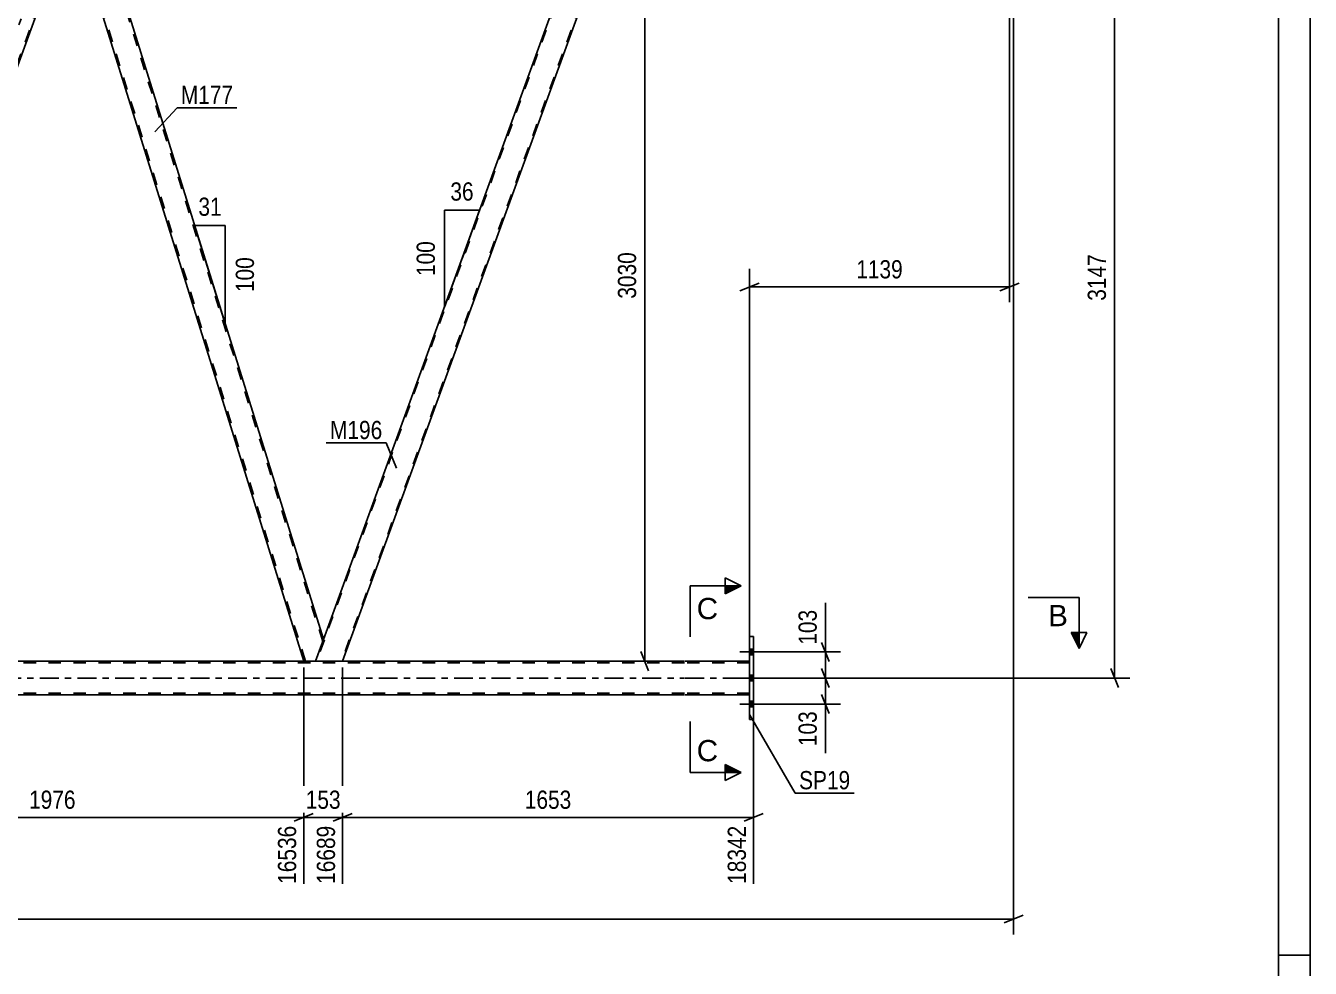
# Model space of a CAD drawing. Header units: millimetres. Extents: x 0 to 841, y 0 to 594.
# Drawn here: x 639.1 to 841, y 295.9 to 444 of the extents above; entities that cross this region are included whole.
import ezdxf

# ---------------------------------------------------------------- set-up
doc = ezdxf.new("R2010")
doc.units = ezdxf.units.MM
doc.linetypes.add('DXK_LINE_DOT2', pattern=[3.9198, 1.9599, -1.9599])
doc.linetypes.add('DXK_LINE_DOT3', pattern=[5.9187, 2.979, -0.9799, 0.9799, -0.9799])
doc.styles.add('Arial', font='ARIAL.TTF', dxfattribs={"height": 0.2})
doc.styles.add('Arial Narrow', font='ARIALN.TTF', dxfattribs={"height": 0.2})

# ---------------------------------------------------------------- blocks, each defined once
blk = doc.blocks.new('Unknown-318884811-1133')
at = {"color": 5, "linetype": 'Continuous'}
for p, q in [((841, 0), (841, 594)), ((836, 5), (836, 589)), ((841, 298), (836, 298))]:
    blk.add_line(p, q, dxfattribs=at)
blk = doc.blocks.new('Part-318884811-3846 - 3840')
at = {"color": 7, "linetype": 'DXK_LINE_DOT2'}
for p, q in [((728.95, 465.4), (684.83, 344.18)), ((732.87, 465.4), (688.75, 344.18)), ((685.9, 347.6), (684.66, 344.18)), ((684.66, 344.18), (688.92, 344.18))]:
    blk.add_line(p, q, dxfattribs=at)
at = {"color": 2, "linetype": 'Continuous'}
for p, q in [((728.78, 465.4), (685.9, 347.6)), ((688.92, 344.18), (733.04, 465.4)), ((733.04, 465.4), (728.78, 465.4))]:
    blk.add_line(p, q, dxfattribs=at)
blk = doc.blocks.new('Part-318884811-3852 - 3840')
at = {"color": 2, "linetype": 'Continuous'}
for p, q in [((647.9, 465.4), (646.37, 461.2)), ((649.22, 465.4), (647.9, 465.4)), ((685.92, 347.65), (649.22, 465.4)), ((682.81, 344.18), (646.35, 461.15)), ((685.9, 347.59), (685.75, 347.19)), ((685.9, 347.6), (685.9, 347.59)), ((684.66, 344.18), (685.75, 347.19))]:
    blk.add_line(p, q, dxfattribs=at)
at = {"color": 7, "linetype": 'DXK_LINE_DOT2'}
for p, q in [((685.79, 347.28), (648.97, 465.4)), ((646.37, 461.2), (646.35, 461.15)), ((683.07, 344.18), (646.49, 461.52)), ((685.75, 347.19), (685.84, 347.43)), ((685.92, 347.65), (685.9, 347.6)), ((684.66, 344.18), (682.81, 344.18))]:
    blk.add_line(p, q, dxfattribs=at)
blk = doc.blocks.new('Part-318884811-3857 - 3840')
at = {"color": 7, "linetype": 'DXK_LINE_DOT3'}
blk.add_line((598.23, 334.78), (649.19, 474.8), dxfattribs=at)
at = {"color": 7, "linetype": 'DXK_LINE_DOT2'}
for p, q in [((643.82, 465.4), (599.69, 344.18)), ((647.73, 465.4), (603.61, 344.18)), ((647.9, 465.4), (646.37, 461.2)), ((599.52, 344.18), (601.28, 349)), ((605.54, 349), (603.78, 344.18)), ((603.78, 344.18), (599.52, 344.18))]:
    blk.add_line(p, q, dxfattribs=at)
at = {"color": 2, "linetype": 'Continuous'}
for p, q in [((643.64, 465.4), (601.28, 349)), ((647.9, 465.4), (643.64, 465.4)), ((646.37, 461.2), (605.54, 349))]:
    blk.add_line(p, q, dxfattribs=at)
blk = doc.blocks.new('Part-318884811-3872 - 3840')
at = {"color": 7, "linetype": 'DXK_LINE_DOT2'}
for p, q in [((742.64, 343.94), (67.2, 343.94)), ((752.86, 343.94), (742.74, 343.94)), ((752.86, 344.18), (752.86, 338.9)), ((742.64, 339.14), (67.2, 339.14)), ((752.86, 339.14), (742.74, 339.14))]:
    blk.add_line(p, q, dxfattribs=at)
at = {"color": 2, "linetype": 'Continuous'}
for p, q in [((742.64, 344.18), (608.24, 344.18)), ((752.86, 344.18), (742.74, 344.18)), ((742.64, 338.9), (608.24, 338.9)), ((752.86, 338.9), (742.74, 338.9))]:
    blk.add_line(p, q, dxfattribs=at)
at = {"color": 7, "linetype": 'DXK_LINE_DOT3'}
for p, q in [((67.2, 341.54), (742.64, 341.54)), ((742.74, 341.54), (752.86, 341.54))]:
    blk.add_line(p, q, dxfattribs=at)
blk = doc.blocks.new('Bolt-318884811-3934 - 3840')
at = {"linetype": 'Continuous'}
for points in [[(752.86, 346.08), (752.86, 345.2), (753.5, 345.2), (753.5, 346.08)], [(752.86, 346.08), (752.86, 345.2), (753.5, 345.2), (753.5, 346.08)], [(752.86, 346.08), (752.86, 345.2), (753.5, 345.2), (753.5, 346.08)], [(752.86, 341.98), (752.86, 341.1), (753.5, 341.1), (753.5, 341.98)], [(752.86, 341.98), (752.86, 341.1), (753.5, 341.1), (753.5, 341.98)], [(752.86, 337.88), (752.86, 337), (753.5, 337), (753.5, 337.88)], [(752.86, 337.88), (752.86, 337), (753.5, 337), (753.5, 337.88)], [(752.86, 337.88), (752.86, 337), (753.5, 337), (753.5, 337.88)]]:
    blk.add_hatch(color=1, dxfattribs=at).paths.add_polyline_path(points)
at = {"color": 1, "linetype": 'Continuous'}
for p, q in [((754.66, 345.64), (751.34, 345.64)), ((754.66, 345.64), (751.34, 345.64)), ((754.66, 345.64), (751.34, 345.64)), ((753.5, 346.08), (752.86, 346.08)), ((753.5, 346.08), (752.86, 346.08)), ((753.5, 346.08), (752.86, 346.08)), ((753.5, 345.2), (752.86, 345.2)), ((753.5, 345.2), (752.86, 345.2)), ((753.5, 345.2), (752.86, 345.2)), ((754.66, 341.54), (751.34, 341.54)), ((754.66, 341.54), (751.34, 341.54)), ((753.5, 341.98), (752.86, 341.98)), ((753.5, 341.98), (752.86, 341.98)), ((753.5, 341.1), (752.86, 341.1)), ((753.5, 341.1), (752.86, 341.1)), ((754.66, 337.44), (751.34, 337.44)), ((754.66, 337.44), (751.34, 337.44)), ((754.66, 337.44), (751.34, 337.44)), ((753.5, 337.88), (752.86, 337.88)), ((753.5, 337.88), (752.86, 337.88)), ((753.5, 337.88), (752.86, 337.88)), ((753.5, 337), (752.86, 337)), ((753.5, 337), (752.86, 337)), ((753.5, 337), (752.86, 337))]:
    blk.add_line(p, q, dxfattribs=at)
blk = doc.blocks.new('Part-318884811-4054 - 3840')
at = {"color": 2, "linetype": 'Continuous'}
for p, q in [((752.86, 335.04), (752.86, 348.04)), ((752.86, 348.04), (753.5, 348.04)), ((753.5, 348.04), (753.5, 335.04)), ((753.5, 335.04), (752.86, 335.04))]:
    blk.add_line(p, q, dxfattribs=at)
blk = doc.blocks.new('AngleDimension-318884811-4282 - 3840')
at = {"color": 7, "linetype": 'Continuous'}
for p, q in [((704.91, 415.04), (710.45, 415.04)), ((704.91, 399.82), (710.45, 415.04)), ((704.91, 399.82), (704.91, 415.04)), ((707.73, 407.57), (710.45, 415.04))]:
    blk.add_line(p, q, dxfattribs=at)
at = {"color": 0}
for points in [[(710.11, 415.94), (710.11, 420.14), (705.25, 420.14), (705.25, 415.94)], [(704.01, 410.77), (699.81, 410.77), (699.81, 404.09), (704.01, 404.09)]]:
    blk.add_wipeout(points, dxfattribs=at)
at = {"color": 3, "style": 'Arial Narrow'}
blk.add_text('36', height=2.863, dxfattribs=at).set_placement((705.85, 416.54))
blk.add_text('100', height=2.863, rotation=90.0002, dxfattribs=at).set_placement((703.41, 404.69))
blk = doc.blocks.new('StraightDimension-318884811-4662 - 3840')
at = {"color": 7, "linetype": 'Continuous'}
for p, q in [((754.5, 345.64), (767.18, 345.64)), ((764.18, 347.14), (765.38, 344.14)), ((764.78, 341.54), (764.78, 345.64)), ((754.5, 341.54), (767.18, 341.54)), ((765.38, 340.04), (764.18, 343.04))]:
    blk.add_line(p, q, dxfattribs=at)
at = {"color": 0}
blk.add_wipeout([(764.03, 352.85), (759.83, 352.85), (759.83, 346.17), (764.03, 346.17)], dxfattribs=at)
at = {"color": 7, "linetype": 'Continuous'}
blk.add_line((764.78, 345.64), (764.78, 353.37), dxfattribs=at)
blk.add_line((764.78, 345.64), (764.78, 353.37), dxfattribs=at)
at = {"color": 3, "style": 'Arial Narrow'}
blk.add_text('103', height=2.863, rotation=90.0002, dxfattribs=at).set_placement((763.43, 346.77))
blk = doc.blocks.new('AngleDimension-318884811-5095 - 3840')
at = {"color": 7, "linetype": 'Continuous'}
for p, q in [((667.64, 406.29), (665.66, 412.65)), ((670.48, 412.65), (665.66, 412.65)), ((670.48, 397.18), (665.66, 412.65)), ((670.48, 397.18), (670.48, 412.65))]:
    blk.add_line(p, q, dxfattribs=at)
at = {"color": 0}
for points in [[(670.5, 413.55), (670.5, 417.75), (665.65, 417.75), (665.65, 413.55)], [(675.58, 408.25), (671.38, 408.25), (671.38, 401.57), (675.58, 401.57)]]:
    blk.add_wipeout(points, dxfattribs=at)
at = {"color": 3, "style": 'Arial Narrow'}
blk.add_text('31', height=2.863, dxfattribs=at).set_placement((666.25, 414.15))
blk.add_text('100', height=2.863, rotation=90.0002, dxfattribs=at).set_placement((674.98, 402.17))
blk = doc.blocks.new('StraightDimension-318884811-4738 - 3840')
at = {"color": 7, "linetype": 'Continuous'}
for p, q in [((793.73, 464.4), (793.73, 400.57)), ((752.86, 345.18), (752.86, 405.82)), ((754.36, 403.57), (751.36, 402.37)), ((752.86, 402.97), (793.73, 402.97)), ((792.23, 402.37), (795.23, 403.57))]:
    blk.add_line(p, q, dxfattribs=at)
at = {"color": 0}
blk.add_wipeout([(777.55, 403.72), (777.55, 407.92), (769.04, 407.92), (769.04, 403.72)], dxfattribs=at)
at = {"color": 3, "style": 'Arial Narrow'}
blk.add_text('1139', height=2.863, dxfattribs=at).set_placement((769.64, 404.32))
blk = doc.blocks.new('StraightDimension-318884811-5050 - 3840')
at = {"color": 7, "linetype": 'Continuous'}
for p, q in [((753.5, 347.04), (753.5, 309.2)), ((688.92, 343.18), (688.92, 309.2)), ((690.42, 320.24), (687.42, 319.04)), ((688.92, 319.64), (753.5, 319.64)), ((752, 319.04), (755, 320.24))]:
    blk.add_line(p, q, dxfattribs=at)
at = {"color": 0}
blk.add_wipeout([(725.46, 320.39), (725.46, 324.59), (716.95, 324.59), (716.95, 320.39)], dxfattribs=at)
at = {"color": 0, "linetype": 'Continuous'}
blk.add_wipeout([(752.9, 318.94), (748.7, 318.94), (748.7, 308.6), (752.9, 308.6)], dxfattribs=at)
at = {"color": 3, "style": 'Arial Narrow'}
blk.add_text('1653', height=2.863, dxfattribs=at).set_placement((717.55, 320.99))
at = {"color": 3, "linetype": 'Continuous', "style": 'Arial Narrow'}
blk.add_text('18342', height=2.863, rotation=90.0002, dxfattribs=at).set_placement((752.3, 309.2))
blk = doc.blocks.new('StraightDimension-318884811-4670 - 3840')
at = {"color": 7, "linetype": 'Continuous'}
for p, q in [((754.5, 341.54), (767.18, 341.54)), ((764.18, 343.04), (765.38, 340.04)), ((764.78, 337.44), (764.78, 341.54)), ((754.5, 337.44), (767.18, 337.44)), ((765.38, 335.94), (764.18, 338.94))]:
    blk.add_line(p, q, dxfattribs=at)
at = {"color": 0}
blk.add_wipeout([(764.03, 336.92), (759.83, 336.92), (759.83, 330.23), (764.03, 330.23)], dxfattribs=at)
at = {"color": 7, "linetype": 'Continuous'}
blk.add_line((764.78, 337.44), (764.78, 329.71), dxfattribs=at)
blk.add_line((764.78, 337.44), (764.78, 329.71), dxfattribs=at)
at = {"color": 3, "style": 'Arial Narrow'}
blk.add_text('103', height=2.863, rotation=90.0002, dxfattribs=at).set_placement((763.43, 330.83))
blk = doc.blocks.new('StraightDimension-318884811-4749 - 3840')
at = {"color": 7, "linetype": 'Continuous'}
for p, q in [((810.83, 465.9), (809.63, 468.9)), ((795.37, 467.4), (812.63, 467.4)), ((810.23, 341.54), (810.23, 467.4)), ((754.5, 341.54), (812.63, 341.54)), ((809.63, 343.04), (810.83, 340.04))]:
    blk.add_line(p, q, dxfattribs=at)
at = {"color": 0}
blk.add_wipeout([(809.48, 408.73), (805.28, 408.73), (805.28, 400.21), (809.48, 400.21)], dxfattribs=at)
at = {"color": 3, "style": 'Arial Narrow'}
blk.add_text('3147', height=2.863, rotation=90.0002, dxfattribs=at).set_placement((808.88, 400.81))
blk = doc.blocks.new('StraightDimension-318884811-4759 - 3840')
at = {"color": 7, "linetype": 'Continuous'}
for p, q in [((736.99, 463.9), (735.79, 466.9)), ((740.14, 465.4), (733.54, 465.4)), ((736.39, 344.18), (736.39, 465.4)), ((735.79, 345.68), (736.99, 342.68)), ((713.89, 344.18), (738.79, 344.18))]:
    blk.add_line(p, q, dxfattribs=at)
at = {"color": 0}
blk.add_wipeout([(735.64, 409.05), (731.44, 409.05), (731.44, 400.53), (735.64, 400.53)], dxfattribs=at)
at = {"color": 3, "style": 'Arial Narrow'}
blk.add_text('3030', height=2.863, rotation=90.0002, dxfattribs=at).set_placement((735.04, 401.13))
blk = doc.blocks.new('StraightDimension-318884811-5012 - 3840')
at = {"color": 7, "linetype": 'Continuous'}
for p, q in [((603.78, 343.18), (603.78, 309.2)), ((682.81, 343.18), (682.81, 309.2)), ((605.28, 320.24), (602.28, 319.04)), ((603.78, 319.64), (682.81, 319.64)), ((681.31, 319.04), (684.31, 320.24))]:
    blk.add_line(p, q, dxfattribs=at)
at = {"color": 0}
blk.add_wipeout([(647.55, 320.39), (647.55, 324.59), (639.04, 324.59), (639.04, 320.39)], dxfattribs=at)
at = {"color": 0, "linetype": 'Continuous'}
blk.add_wipeout([(682.21, 318.94), (678.01, 318.94), (678.01, 308.6), (682.21, 308.6)], dxfattribs=at)
at = {"color": 3, "style": 'Arial Narrow'}
blk.add_text('1976', height=2.863, dxfattribs=at).set_placement((639.64, 320.99))
at = {"color": 3, "linetype": 'Continuous', "style": 'Arial Narrow'}
blk.add_text('16536', height=2.863, rotation=90.0002, dxfattribs=at).set_placement((681.61, 309.2))
blk = doc.blocks.new('StraightDimension-318884811-5031 - 3840')
at = {"color": 7, "linetype": 'Continuous'}
for p, q in [((682.81, 343.18), (682.81, 309.2)), ((688.92, 343.18), (688.92, 309.2)), ((681.31, 319.04), (684.31, 320.24)), ((682.81, 319.64), (688.92, 319.64)), ((690.42, 320.24), (687.42, 319.04))]:
    blk.add_line(p, q, dxfattribs=at)
at = {"color": 0}
blk.add_wipeout([(689.21, 320.39), (689.21, 324.59), (682.52, 324.59), (682.52, 320.39)], dxfattribs=at)
at = {"color": 0, "linetype": 'Continuous'}
blk.add_wipeout([(688.32, 318.94), (684.12, 318.94), (684.12, 308.6), (688.32, 308.6)], dxfattribs=at)
at = {"color": 3, "style": 'Arial Narrow'}
blk.add_text('153', height=2.863, dxfattribs=at).set_placement((683.12, 320.99))
at = {"color": 3, "linetype": 'Continuous', "style": 'Arial Narrow'}
blk.add_text('16689', height=2.863, rotation=90.0002, dxfattribs=at).set_placement((687.72, 309.2))
blk = doc.blocks.new('StraightDimension-318884811-5073 - 3840')
at = {"color": 7, "linetype": 'Continuous'}
for p, q in [((794.37, 459.9), (794.37, 301.26)), ((56.34, 303.66), (794.37, 303.66)), ((792.87, 303.06), (795.87, 304.26))]:
    blk.add_line(p, q, dxfattribs=at)
blk = doc.blocks.new('Mark-318884811-3842 - 3840')
at = {"color": 0}
blk.add_wipeout([(695.16, 379.07), (695.16, 382.07), (686.94, 382.07), (686.94, 379.07)], dxfattribs=at)
blk.add_wipeout([(695.16, 379.07), (695.16, 382.07), (686.94, 382.07), (686.94, 379.07)], dxfattribs=at)
at = {"color": 30, "linetype": 'Continuous'}
for p in [(686.34, 378.47), (697.38, 374.5)]:
    blk.add_line(p, (695.76, 378.47), dxfattribs=at)
at = {"color": 3, "style": 'Arial Narrow'}
blk.add_text('M196', height=2.863, dxfattribs=at).set_placement((686.94, 379.07))
blk = doc.blocks.new('Mark-318884811-3848 - 3840')
at = {"color": 0}
blk.add_wipeout([(671.71, 431.72), (671.71, 434.72), (663.49, 434.72), (663.49, 431.72)], dxfattribs=at)
blk.add_wipeout([(671.71, 431.72), (671.71, 434.72), (663.49, 434.72), (663.49, 431.72)], dxfattribs=at)
at = {"color": 30, "linetype": 'Continuous'}
for p, q in [((659.4, 427.36), (662.89, 431.12)), ((662.89, 431.12), (672.31, 431.12))]:
    blk.add_line(p, q, dxfattribs=at)
at = {"color": 3, "style": 'Arial Narrow'}
blk.add_text('M177', height=2.863, dxfattribs=at).set_placement((663.49, 431.72))
blk = doc.blocks.new('Mark-318884811-4050 - 3840')
at = {"color": 0}
blk.add_wipeout([(768.7, 324.06), (768.7, 327.06), (760.66, 327.06), (760.66, 324.06)], dxfattribs=at)
blk.add_wipeout([(768.7, 324.06), (768.7, 327.06), (760.66, 327.06), (760.66, 324.06)], dxfattribs=at)
at = {"color": 30, "linetype": 'Continuous'}
for p, q in [((752.86, 335.83), (760.06, 323.46)), ((760.06, 323.46), (769.3, 323.46))]:
    blk.add_line(p, q, dxfattribs=at)
at = {"color": 3, "style": 'Arial Narrow'}
blk.add_text('SP19', height=2.863, dxfattribs=at).set_placement((760.66, 324.06))
blk = doc.blocks.new('SectionMark-318884811-5436 - 3840')
at = {"color": 6, "linetype": 'Continuous'}
for p in [(804.65, 354.18), (805.9, 348.68)]:
    blk.add_line(p, (804.65, 346.18), dxfattribs=at)
at = {"color": 0, "linetype": 'Continuous'}
blk.add_wipeout([(802.9, 349.68), (802.9, 353.18), (799.79, 353.18), (799.79, 349.68)], dxfattribs=at)
at = {"linetype": 'Continuous'}
blk.add_hatch(color=6, dxfattribs=at).paths.add_polyline_path([(803.4, 348.68), (804.65, 348.68), (804.65, 346.18)])
at = {"color": 6, "linetype": 'Continuous'}
for p, q in [((804.65, 354.18), (796.65, 354.18)), ((803.4, 348.68), (805.9, 348.68)), ((804.65, 346.18), (803.4, 348.68))]:
    blk.add_line(p, q, dxfattribs=at)
at = {"color": 3, "linetype": 'Continuous', "style": 'Arial'}
blk.add_text('B', height=3.34, dxfattribs=at).set_placement((799.79, 349.68))
blk = doc.blocks.new('SectionMark-318884811-5466 - 3840')
at = {"linetype": 'Continuous'}
for points in [[(749.06, 354.78), (749.06, 356.03), (751.56, 356.03)], [(749.06, 326.71), (749.06, 327.96), (751.56, 326.71)]]:
    blk.add_hatch(color=6, dxfattribs=at).paths.add_polyline_path(points)
at = {"color": 6, "linetype": 'Continuous'}
for p, q in [((743.56, 356.03), (751.56, 356.03)), ((749.06, 354.78), (749.06, 357.28)), ((749.06, 357.28), (751.56, 356.03)), ((751.56, 356.03), (749.06, 354.78)), ((751.56, 326.71), (749.06, 327.96)), ((749.06, 327.96), (749.06, 325.46)), ((743.56, 326.71), (751.56, 326.71)), ((751.56, 326.71), (749.06, 325.46))]:
    blk.add_line(p, q, dxfattribs=at)
at = {"color": 0, "linetype": 'Continuous'}
for points in [[(747.93, 350.78), (747.93, 354.28), (744.56, 354.28), (744.56, 350.78)], [(747.93, 328.46), (747.93, 331.96), (744.56, 331.96), (744.56, 328.46)]]:
    blk.add_wipeout(points, dxfattribs=at)
at = {"color": 6, "linetype": 'Continuous'}
for p, q in [((743.56, 356.03), (743.56, 348.03)), ((743.56, 326.71), (743.56, 334.71))]:
    blk.add_line(p, q, dxfattribs=at)
at = {"color": 3, "linetype": 'Continuous', "style": 'Arial'}
for p in [(744.56, 350.78), (744.56, 328.46)]:
    blk.add_text('C', height=3.34, dxfattribs=at).set_placement(p)

msp = doc.modelspace()

# ---------------------------------------------------------------- block references
for name in ['Unknown-318884811-1133', 'Part-318884811-3857 - 3840', 'Part-318884811-3852 - 3840', 'Part-318884811-3846 - 3840', 'Part-318884811-4054 - 3840', 'Bolt-318884811-3934 - 3840', 'Part-318884811-3872 - 3840']:
    msp.add_blockref(name, (0, 0))

# ---------------------------------------------------------------- next in the draw order: block references
for name in ['AngleDimension-318884811-4282 - 3840', 'AngleDimension-318884811-5095 - 3840', 'StraightDimension-318884811-4662 - 3840', 'StraightDimension-318884811-5012 - 3840']:
    msp.add_blockref(name, (0, 0))

# ---------------------------------------------------------------- next in the draw order: block references
msp.add_blockref('StraightDimension-318884811-4738 - 3840', (0, 0))

# ---------------------------------------------------------------- next in the draw order: block references
msp.add_blockref('StraightDimension-318884811-5050 - 3840', (0, 0))

# ---------------------------------------------------------------- next in the draw order: block references
for name in ['StraightDimension-318884811-4759 - 3840', 'StraightDimension-318884811-5031 - 3840', 'StraightDimension-318884811-4670 - 3840']:
    msp.add_blockref(name, (0, 0))

# ---------------------------------------------------------------- next in the draw order: block references
msp.add_blockref('StraightDimension-318884811-4749 - 3840', (0, 0))

# ---------------------------------------------------------------- next in the draw order: block references
msp.add_blockref('StraightDimension-318884811-5073 - 3840', (0, 0))

# ---------------------------------------------------------------- next in the draw order: block references
for name in ['Mark-318884811-3848 - 3840', 'Mark-318884811-3842 - 3840', 'SectionMark-318884811-5436 - 3840', 'Mark-318884811-4050 - 3840']:
    msp.add_blockref(name, (0, 0))

# ---------------------------------------------------------------- next in the draw order: block references
msp.add_blockref('SectionMark-318884811-5466 - 3840', (0, 0))

doc.saveas('drawing.dxf')
